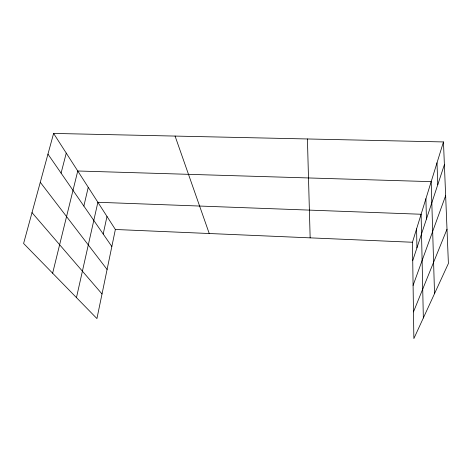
<?xml version="1.0" encoding="UTF-8"?>
<svg xmlns="http://www.w3.org/2000/svg" width="472" height="472" viewBox="0 0 472 472"><rect width="100%" height="100%" fill="white"/><g stroke="black" fill="none" stroke-linecap="round" stroke-linejoin="round"><path stroke-width="0.71" d="M53.601 133.423L115.369 229.48L96.931 318.571L23.6 243.469L53.601 133.423L443.462 141.936L448.4 263.464L413.867 338.577L412.457 242.254L443.462 141.936M103.197 234.023L106.985 216.441M76.464 297.614L97.875 202.276L421.112 214.253L423.343 317.975M83.857 206.052L88.252 187.313M52.634 273.205L77.756 170.988L431.19 181.649L434.529 293.631M61.083 173.118L66.257 153.099M412.723 260.615L444.388 164.657M413.088 285.395L445.645 195.656M413.478 311.886L447.008 229.209M115.369 229.48L412.457 242.254M32.008 212.624L102.023 293.962M40.279 182.28L107.091 269.482M47.955 154.126L111.84 246.526M175.071 136.072L209.238 233.516M437.007 162.822L437.768 184.705M307.419 138.963L310.151 237.853M425.909 198.718L426.428 219.079M416.593 228.873L416.929 247.865"/></g></svg>
